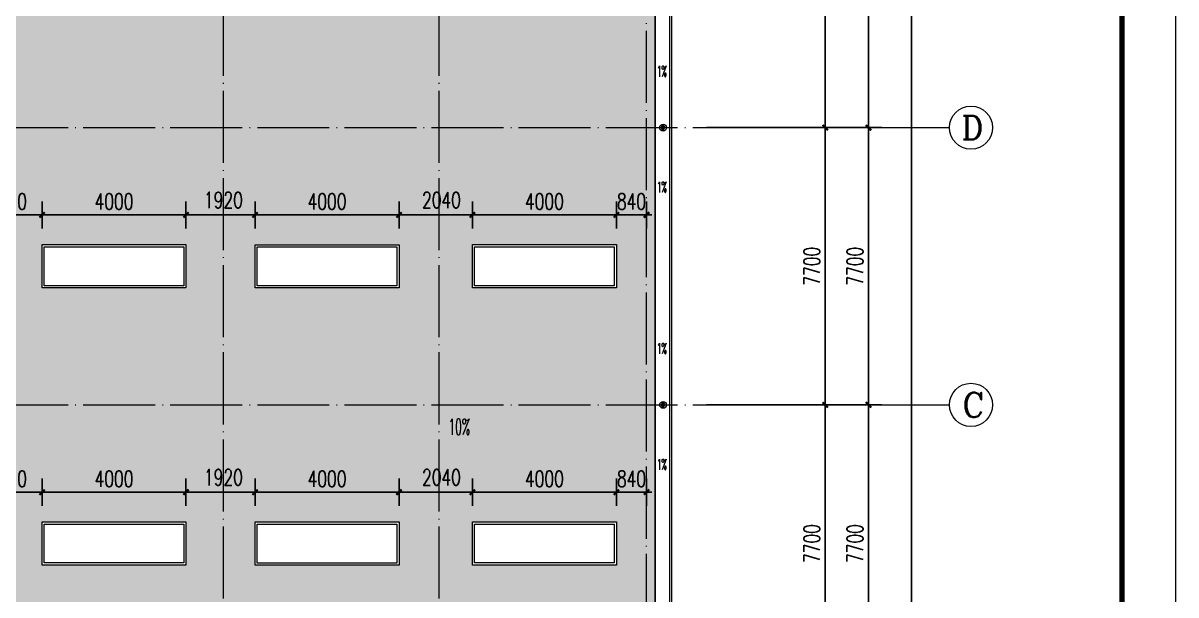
# Model space of a CAD drawing. Header units: inches. Extents: x -3733042 to -3450527, y 579159 to 997713.
# Drawn here: x -3531015 to -3498977, y 688312 to 704193 of the extents above; entities that cross this region are included whole.
import ezdxf

# ---------------------------------------------------------------- set-up
doc = ezdxf.new("R2010")
doc.units = ezdxf.units.IN
doc.header["$LTSCALE"] = 1000
doc.header["$MEASUREMENT"] = 0
doc.linetypes.add('DOTE', pattern=[2.42, 2, -0.2, 0.02, -0.2])
doc.linetypes.add('TG_Y', pattern=[2.3, 2, -0.3])
doc.layers.get('0').update_dxf_attribs({"lineweight": 18})
for name, color, linetype, lineweight in [('AXIS', 30, 'Continuous', 18), ('AXIS_TEXT', 7, 'Continuous', 18), ('DOTE', 14, 'DOTE', 18), ('EQUIP_雨水斗', 7, 'Continuous', 18), ('PUB_DIM', 3, 'Continuous', 18), ('PUB_TEXT', 7, 'Continuous', 18), ('PUB_TITLE', 153, 'Continuous', 18), ('SURFACE', 255, 'Continuous', 18), ('VPIPE-雨水', 4, 'TG_Y', 18), ('地漏雨水管', 41, 'Continuous', 18), ('填充', 8, 'Continuous', 18)]:
    doc.layers.add(name, color=color, linetype=linetype, lineweight=lineweight)
doc.styles.add('_TCH_AXIS', font='complex.shx', dxfattribs={"bigfont": 'gbcbig.shx'})
doc.styles.add('_TCH_DIM', font='simplex.shx', dxfattribs={"width": 0.7, "bigfont": 'gbcbig.shx'})
doc.styles.add('_TCH_DIM_T3', font='simplex.shx', dxfattribs={"width": 0.705882, "bigfont": 'gbcbig.shx'})
doc.styles.add('COMPLEX', font='complex.shx')
doc.dimstyles.new('_TCH_ARCH&&150', dxfattribs={"dimtxt": 446.25, "dimasz": 150, "dimexe": 375, "dimexo": 450, "dimgap": 150, "dimtad": 1, "dimdec": 0, "dimzin": 0, "dimdsep": 46, "dimtxsty": '_TCH_DIM_T3', "dimblk": 'ARCHTICK', "dimcen": 0.09, "dimdle": 300, "dimclrt": 7, "dimazin": 2, "dimtfac": 1, "dimtdec": 0, "dimtix": 1, "dimtmove": 2, "dimatfit": 3, "dimfxl": 1, "dimtolj": 1, "dimarcsym": 0})

# ---------------------------------------------------------------- blocks, each defined once
blk = doc.blocks.new('$TwtSys$00000139')
at = {"color": 7}
for p, q in [((-19, 92), (-19, -92)), ((19, 92), (19, -92))]:
    blk.add_line(p, q, dxfattribs=at)
blk.add_circle((0, 0), 93.8)
blk = doc.blocks.new('_ArchTick_2')
at = {"color": 0, "linetype": 'ByBlock'}
blk.add_lwpolyline([(-0.5, -0.5, 0.4, 0.4, 0), (0.5, 0.5, 0.4, 0.4, 0)], format="xyseb", dxfattribs=at)
blk = doc.blocks.new('*X288')
at = {"layer": 'PUB_DIM', "color": 0, "lineweight": -2}
for p, q in [((-3532407, 690789), (-3532407, 691541)), ((-3530487, 690789), (-3530487, 691541)), ((-3532407, 691166), (-3530487, 691166))]:
    blk.add_line(p, q, dxfattribs=at)
at = {"layer": 'PUB_DIM', "color": 0, "lineweight": -2, "xscale": 150, "yscale": 150, "zscale": 150, "rotation": 180}
blk.add_blockref('_ArchTick_2', (-3532407, 691166), dxfattribs=at)
at = {"layer": 'PUB_DIM', "color": 0, "lineweight": -2, "xscale": 150, "yscale": 150, "zscale": 150}
blk.add_blockref('_ArchTick_2', (-3530487, 691166), dxfattribs=at)
at = {"layer": 'PUB_DIM', "color": 7, "insert": (-3531447, 691539), "char_height": 446.2, "width": 1530, "attachment_point": 5, "style": '_TCH_DIM_T3'}
blk.add_mtext('1920', dxfattribs=at)
blk = doc.blocks.new('_ARCHTICK')
at = {"color": 0, "linetype": 'ByBlock', "const_width": 0.4}
blk.add_lwpolyline([(-0.5, -0.5), (0.5, 0.5)], dxfattribs=at)
blk = doc.blocks.new('*X289')
at = {"layer": 'PUB_DIM', "color": 0, "lineweight": -2}
for p, q in [((-3530487, 690789), (-3530487, 691541)), ((-3526487, 690789), (-3526487, 691541)), ((-3530487, 691166), (-3526487, 691166))]:
    blk.add_line(p, q, dxfattribs=at)
at = {"layer": 'PUB_DIM', "color": 0, "lineweight": -2, "xscale": 150, "yscale": 150, "zscale": 150, "rotation": 180}
blk.add_blockref('_ArchTick_2', (-3530487, 691166), dxfattribs=at)
at = {"layer": 'PUB_DIM', "color": 0, "lineweight": -2, "xscale": 150, "yscale": 150, "zscale": 150}
blk.add_blockref('_ArchTick_2', (-3526487, 691166), dxfattribs=at)
at = {"layer": 'PUB_DIM', "color": 7, "insert": (-3528487, 691539), "char_height": 446.2, "width": 1665, "attachment_point": 5, "style": '_TCH_DIM_T3'}
blk.add_mtext('4000', dxfattribs=at)
blk = doc.blocks.new('*X290')
at = {"layer": 'PUB_DIM', "color": 0, "lineweight": -2}
for p, q in [((-3526487, 690789), (-3526487, 691541)), ((-3524567, 690789), (-3524567, 691541)), ((-3526487, 691166), (-3524567, 691166))]:
    blk.add_line(p, q, dxfattribs=at)
at = {"layer": 'PUB_DIM', "color": 0, "lineweight": -2, "xscale": 150, "yscale": 150, "zscale": 150, "rotation": 180}
blk.add_blockref('_ArchTick_2', (-3526487, 691166), dxfattribs=at)
at = {"layer": 'PUB_DIM', "color": 0, "lineweight": -2, "xscale": 150, "yscale": 150, "zscale": 150}
blk.add_blockref('_ArchTick_2', (-3524567, 691166), dxfattribs=at)
at = {"layer": 'PUB_DIM', "color": 7, "insert": (-3525447, 691578), "char_height": 446.2, "width": 1530, "attachment_point": 5, "style": '_TCH_DIM_T3'}
blk.add_mtext('1920', dxfattribs=at)
blk = doc.blocks.new('*X291')
at = {"layer": 'PUB_DIM', "color": 0, "lineweight": -2}
for p, q in [((-3524567, 690789), (-3524567, 691541)), ((-3520567, 690789), (-3520567, 691541)), ((-3524567, 691166), (-3520567, 691166))]:
    blk.add_line(p, q, dxfattribs=at)
at = {"layer": 'PUB_DIM', "color": 0, "lineweight": -2, "xscale": 150, "yscale": 150, "zscale": 150, "rotation": 180}
blk.add_blockref('_ArchTick_2', (-3524567, 691166), dxfattribs=at)
at = {"layer": 'PUB_DIM', "color": 0, "lineweight": -2, "xscale": 150, "yscale": 150, "zscale": 150}
blk.add_blockref('_ArchTick_2', (-3520567, 691166), dxfattribs=at)
at = {"layer": 'PUB_DIM', "color": 7, "insert": (-3522567, 691539), "char_height": 446.2, "width": 1665, "attachment_point": 5, "style": '_TCH_DIM_T3'}
blk.add_mtext('4000', dxfattribs=at)
blk = doc.blocks.new('*X292')
at = {"layer": 'PUB_DIM', "color": 0, "lineweight": -2}
for p, q in [((-3520567, 690789), (-3520567, 691541)), ((-3518527, 690789), (-3518527, 691541)), ((-3520567, 691166), (-3518527, 691166))]:
    blk.add_line(p, q, dxfattribs=at)
at = {"layer": 'PUB_DIM', "color": 0, "lineweight": -2, "xscale": 150, "yscale": 150, "zscale": 150, "rotation": 180}
blk.add_blockref('_ArchTick_2', (-3520567, 691166), dxfattribs=at)
at = {"layer": 'PUB_DIM', "color": 0, "lineweight": -2, "xscale": 150, "yscale": 150, "zscale": 150}
blk.add_blockref('_ArchTick_2', (-3518527, 691166), dxfattribs=at)
at = {"layer": 'PUB_DIM', "color": 7, "insert": (-3519387, 691578), "char_height": 446.2, "width": 1665, "attachment_point": 5, "style": '_TCH_DIM_T3'}
blk.add_mtext('2040', dxfattribs=at)
blk = doc.blocks.new('*X293')
at = {"layer": 'PUB_DIM', "color": 0, "lineweight": -2}
for p, q in [((-3518527, 690789), (-3518527, 691541)), ((-3514527, 690789), (-3514527, 691541)), ((-3518527, 691166), (-3514527, 691166))]:
    blk.add_line(p, q, dxfattribs=at)
at = {"layer": 'PUB_DIM', "color": 0, "lineweight": -2, "xscale": 150, "yscale": 150, "zscale": 150, "rotation": 180}
blk.add_blockref('_ArchTick_2', (-3518527, 691166), dxfattribs=at)
at = {"layer": 'PUB_DIM', "color": 0, "lineweight": -2, "xscale": 150, "yscale": 150, "zscale": 150}
blk.add_blockref('_ArchTick_2', (-3514527, 691166), dxfattribs=at)
at = {"layer": 'PUB_DIM', "color": 7, "insert": (-3516527, 691539), "char_height": 446.2, "width": 1665, "attachment_point": 5, "style": '_TCH_DIM_T3'}
blk.add_mtext('4000', dxfattribs=at)
blk = doc.blocks.new('*X294')
at = {"layer": 'PUB_DIM', "color": 0, "lineweight": -2}
for p, q in [((-3514527, 690789), (-3514527, 691541)), ((-3513687, 690789), (-3513687, 691541)), ((-3514527, 691166), (-3514677, 691166)), ((-3514527, 691166), (-3513687, 691166)), ((-3513687, 691166), (-3513537, 691166))]:
    blk.add_line(p, q, dxfattribs=at)
at = {"layer": 'PUB_DIM', "color": 0, "lineweight": -2, "xscale": 150, "yscale": 150, "zscale": 150}
blk.add_blockref('_ArchTick_2', (-3514527, 691166), dxfattribs=at)
at = {"layer": 'PUB_DIM', "color": 0, "lineweight": -2, "xscale": 150, "yscale": 150, "zscale": 150, "rotation": 180}
blk.add_blockref('_ArchTick_2', (-3513687, 691166), dxfattribs=at)
at = {"layer": 'PUB_DIM', "color": 7, "insert": (-3514107, 691539), "char_height": 446.2, "width": 1215, "attachment_point": 5, "style": '_TCH_DIM_T3'}
blk.add_mtext('840', dxfattribs=at)
blk = doc.blocks.new('*X302')
at = {"layer": 'PUB_DIM', "color": 0, "lineweight": -2}
for p, q in [((-3532407, 698489), (-3532407, 699241)), ((-3530487, 698489), (-3530487, 699241)), ((-3532407, 698866), (-3530487, 698866))]:
    blk.add_line(p, q, dxfattribs=at)
at = {"layer": 'PUB_DIM', "color": 0, "lineweight": -2, "xscale": 150, "yscale": 150, "zscale": 150, "rotation": 180}
blk.add_blockref('_ArchTick_2', (-3532407, 698866), dxfattribs=at)
at = {"layer": 'PUB_DIM', "color": 0, "lineweight": -2, "xscale": 150, "yscale": 150, "zscale": 150}
blk.add_blockref('_ArchTick_2', (-3530487, 698866), dxfattribs=at)
at = {"layer": 'PUB_DIM', "color": 7, "insert": (-3531447, 699239), "char_height": 446.2, "width": 1530, "attachment_point": 5, "style": '_TCH_DIM_T3'}
blk.add_mtext('1920', dxfattribs=at)
blk = doc.blocks.new('*X303')
at = {"layer": 'PUB_DIM', "color": 0, "lineweight": -2}
for p, q in [((-3530487, 698489), (-3530487, 699241)), ((-3526487, 698489), (-3526487, 699241)), ((-3530487, 698866), (-3526487, 698866))]:
    blk.add_line(p, q, dxfattribs=at)
at = {"layer": 'PUB_DIM', "color": 0, "lineweight": -2, "xscale": 150, "yscale": 150, "zscale": 150, "rotation": 180}
blk.add_blockref('_ArchTick_2', (-3530487, 698866), dxfattribs=at)
at = {"layer": 'PUB_DIM', "color": 0, "lineweight": -2, "xscale": 150, "yscale": 150, "zscale": 150}
blk.add_blockref('_ArchTick_2', (-3526487, 698866), dxfattribs=at)
at = {"layer": 'PUB_DIM', "color": 7, "insert": (-3528487, 699239), "char_height": 446.2, "width": 1665, "attachment_point": 5, "style": '_TCH_DIM_T3'}
blk.add_mtext('4000', dxfattribs=at)
blk = doc.blocks.new('*X304')
at = {"layer": 'PUB_DIM', "color": 0, "lineweight": -2}
for p, q in [((-3526487, 698489), (-3526487, 699241)), ((-3524567, 698489), (-3524567, 699241)), ((-3526487, 698866), (-3524567, 698866))]:
    blk.add_line(p, q, dxfattribs=at)
at = {"layer": 'PUB_DIM', "color": 0, "lineweight": -2, "xscale": 150, "yscale": 150, "zscale": 150, "rotation": 180}
blk.add_blockref('_ArchTick_2', (-3526487, 698866), dxfattribs=at)
at = {"layer": 'PUB_DIM', "color": 0, "lineweight": -2, "xscale": 150, "yscale": 150, "zscale": 150}
blk.add_blockref('_ArchTick_2', (-3524567, 698866), dxfattribs=at)
at = {"layer": 'PUB_DIM', "color": 7, "insert": (-3525447, 699278), "char_height": 446.2, "width": 1530, "attachment_point": 5, "style": '_TCH_DIM_T3'}
blk.add_mtext('1920', dxfattribs=at)
blk = doc.blocks.new('*X305')
at = {"layer": 'PUB_DIM', "color": 0, "lineweight": -2}
for p, q in [((-3524567, 698489), (-3524567, 699241)), ((-3520567, 698489), (-3520567, 699241)), ((-3524567, 698866), (-3520567, 698866))]:
    blk.add_line(p, q, dxfattribs=at)
at = {"layer": 'PUB_DIM', "color": 0, "lineweight": -2, "xscale": 150, "yscale": 150, "zscale": 150, "rotation": 180}
blk.add_blockref('_ArchTick_2', (-3524567, 698866), dxfattribs=at)
at = {"layer": 'PUB_DIM', "color": 0, "lineweight": -2, "xscale": 150, "yscale": 150, "zscale": 150}
blk.add_blockref('_ArchTick_2', (-3520567, 698866), dxfattribs=at)
at = {"layer": 'PUB_DIM', "color": 7, "insert": (-3522567, 699239), "char_height": 446.2, "width": 1665, "attachment_point": 5, "style": '_TCH_DIM_T3'}
blk.add_mtext('4000', dxfattribs=at)
blk = doc.blocks.new('*X306')
at = {"layer": 'PUB_DIM', "color": 0, "lineweight": -2}
for p, q in [((-3520567, 698489), (-3520567, 699241)), ((-3518527, 698489), (-3518527, 699241)), ((-3520567, 698866), (-3518527, 698866))]:
    blk.add_line(p, q, dxfattribs=at)
at = {"layer": 'PUB_DIM', "color": 0, "lineweight": -2, "xscale": 150, "yscale": 150, "zscale": 150, "rotation": 180}
blk.add_blockref('_ArchTick_2', (-3520567, 698866), dxfattribs=at)
at = {"layer": 'PUB_DIM', "color": 0, "lineweight": -2, "xscale": 150, "yscale": 150, "zscale": 150}
blk.add_blockref('_ArchTick_2', (-3518527, 698866), dxfattribs=at)
at = {"layer": 'PUB_DIM', "color": 7, "insert": (-3519387, 699278), "char_height": 446.2, "width": 1665, "attachment_point": 5, "style": '_TCH_DIM_T3'}
blk.add_mtext('2040', dxfattribs=at)
blk = doc.blocks.new('*X307')
at = {"layer": 'PUB_DIM', "color": 0, "lineweight": -2}
for p, q in [((-3518527, 698489), (-3518527, 699241)), ((-3514527, 698489), (-3514527, 699241)), ((-3518527, 698866), (-3514527, 698866))]:
    blk.add_line(p, q, dxfattribs=at)
at = {"layer": 'PUB_DIM', "color": 0, "lineweight": -2, "xscale": 150, "yscale": 150, "zscale": 150, "rotation": 180}
blk.add_blockref('_ArchTick_2', (-3518527, 698866), dxfattribs=at)
at = {"layer": 'PUB_DIM', "color": 0, "lineweight": -2, "xscale": 150, "yscale": 150, "zscale": 150}
blk.add_blockref('_ArchTick_2', (-3514527, 698866), dxfattribs=at)
at = {"layer": 'PUB_DIM', "color": 7, "insert": (-3516527, 699239), "char_height": 446.2, "width": 1665, "attachment_point": 5, "style": '_TCH_DIM_T3'}
blk.add_mtext('4000', dxfattribs=at)
blk = doc.blocks.new('*X308')
at = {"layer": 'PUB_DIM', "color": 0, "lineweight": -2}
for p, q in [((-3514527, 698489), (-3514527, 699241)), ((-3513687, 698489), (-3513687, 699241)), ((-3514527, 698866), (-3514677, 698866)), ((-3514527, 698866), (-3513687, 698866)), ((-3513687, 698866), (-3513537, 698866))]:
    blk.add_line(p, q, dxfattribs=at)
at = {"layer": 'PUB_DIM', "color": 0, "lineweight": -2, "xscale": 150, "yscale": 150, "zscale": 150}
blk.add_blockref('_ArchTick_2', (-3514527, 698866), dxfattribs=at)
at = {"layer": 'PUB_DIM', "color": 0, "lineweight": -2, "xscale": 150, "yscale": 150, "zscale": 150, "rotation": 180}
blk.add_blockref('_ArchTick_2', (-3513687, 698866), dxfattribs=at)
at = {"layer": 'PUB_DIM', "color": 7, "insert": (-3514107, 699239), "char_height": 446.2, "width": 1215, "attachment_point": 5, "style": '_TCH_DIM_T3'}
blk.add_mtext('840', dxfattribs=at)
blk = doc.blocks.new('*X535')
at = {"layer": 'AXIS', "color": 0, "lineweight": -2}
for p, q in [((-3512022, 693589), (-3508347, 693589)), ((-3508722, 685889), (-3508722, 693589)), ((-3512022, 685889), (-3508347, 685889))]:
    blk.add_line(p, q, dxfattribs=at)
at = {"layer": 'AXIS', "color": 0, "lineweight": -2, "xscale": 150, "yscale": 150, "zscale": 150}
for p, rotation in [((-3508722, 693589), 90), ((-3508722, 685889), 270)]:
    blk.add_blockref('_ArchTick_2', p, dxfattribs=dict(at, rotation=rotation))
at = {"layer": 'AXIS', "color": 7, "insert": (-3509095, 689739), "char_height": 446.2, "width": 1665, "attachment_point": 5, "rotation": 90, "style": '_TCH_DIM_T3'}
blk.add_mtext('7700', dxfattribs=at)
blk = doc.blocks.new('*X536')
at = {"layer": 'AXIS', "color": 0, "lineweight": -2}
for p, q in [((-3512022, 701289), (-3508347, 701289)), ((-3508722, 693589), (-3508722, 701289)), ((-3512022, 693589), (-3508347, 693589))]:
    blk.add_line(p, q, dxfattribs=at)
at = {"layer": 'AXIS', "color": 0, "lineweight": -2, "xscale": 150, "yscale": 150, "zscale": 150}
for p, rotation in [((-3508722, 701289), 90), ((-3508722, 693589), 270)]:
    blk.add_blockref('_ArchTick_2', p, dxfattribs=dict(at, rotation=rotation))
at = {"layer": 'AXIS', "color": 7, "insert": (-3509095, 697439), "char_height": 446.2, "width": 1665, "attachment_point": 5, "rotation": 90, "style": '_TCH_DIM_T3'}
blk.add_mtext('7700', dxfattribs=at)
blk = doc.blocks.new('*X537')
at = {"layer": 'AXIS', "color": 0, "lineweight": -2}
for p, q in [((-3512022, 708989), (-3508347, 708989)), ((-3508722, 701289), (-3508722, 708989)), ((-3512022, 701289), (-3508347, 701289))]:
    blk.add_line(p, q, dxfattribs=at)
at = {"layer": 'AXIS', "color": 0, "lineweight": -2, "xscale": 150, "yscale": 150, "zscale": 150}
for p, rotation in [((-3508722, 708989), 90), ((-3508722, 701289), 270)]:
    blk.add_blockref('_ArchTick_2', p, dxfattribs=dict(at, rotation=rotation))
at = {"layer": 'AXIS', "color": 7, "insert": (-3509095, 705139), "char_height": 446.2, "width": 1665, "attachment_point": 5, "rotation": 90, "style": '_TCH_DIM_T3'}
blk.add_mtext('7700', dxfattribs=at)
blk = doc.blocks.new('*X546')
at = {"layer": 'AXIS', "color": 0, "lineweight": -2}
for p, q in [((-3510822, 693589), (-3507147, 693589)), ((-3507522, 685889), (-3507522, 693589)), ((-3510822, 685889), (-3507147, 685889))]:
    blk.add_line(p, q, dxfattribs=at)
at = {"layer": 'AXIS', "color": 0, "lineweight": -2, "xscale": 150, "yscale": 150, "zscale": 150}
for p, rotation in [((-3507522, 693589), 90), ((-3507522, 685889), 270)]:
    blk.add_blockref('_ArchTick_2', p, dxfattribs=dict(at, rotation=rotation))
at = {"layer": 'AXIS', "color": 7, "insert": (-3507895, 689739), "char_height": 446.2, "width": 1665, "attachment_point": 5, "rotation": 90, "style": '_TCH_DIM_T3'}
blk.add_mtext('7700', dxfattribs=at)
blk = doc.blocks.new('*X547')
at = {"layer": 'AXIS', "color": 0, "lineweight": -2}
for p, q in [((-3510822, 701289), (-3507147, 701289)), ((-3507522, 693589), (-3507522, 701289)), ((-3510822, 693589), (-3507147, 693589))]:
    blk.add_line(p, q, dxfattribs=at)
at = {"layer": 'AXIS', "color": 0, "lineweight": -2, "xscale": 150, "yscale": 150, "zscale": 150}
for p, rotation in [((-3507522, 701289), 90), ((-3507522, 693589), 270)]:
    blk.add_blockref('_ArchTick_2', p, dxfattribs=dict(at, rotation=rotation))
at = {"layer": 'AXIS', "color": 7, "insert": (-3507895, 697439), "char_height": 446.2, "width": 1665, "attachment_point": 5, "rotation": 90, "style": '_TCH_DIM_T3'}
blk.add_mtext('7700', dxfattribs=at)
blk = doc.blocks.new('*X548')
at = {"layer": 'AXIS', "color": 0, "lineweight": -2}
for p, q in [((-3510822, 708989), (-3507147, 708989)), ((-3507522, 701289), (-3507522, 708989)), ((-3510822, 701289), (-3507147, 701289))]:
    blk.add_line(p, q, dxfattribs=at)
at = {"layer": 'AXIS', "color": 0, "lineweight": -2, "xscale": 150, "yscale": 150, "zscale": 150}
for p, rotation in [((-3507522, 708989), 90), ((-3507522, 701289), 270)]:
    blk.add_blockref('_ArchTick_2', p, dxfattribs=dict(at, rotation=rotation))
at = {"layer": 'AXIS', "color": 7, "insert": (-3507895, 705139), "char_height": 446.2, "width": 1665, "attachment_point": 5, "rotation": 90, "style": '_TCH_DIM_T3'}
blk.add_mtext('7700', dxfattribs=at)
blk = doc.blocks.new('*X555')
at = {"layer": 'AXIS', "color": 0, "lineweight": -2}
for p, q in [((-3510822, 747729), (-3505947, 747729)), ((-3506322, 677949), (-3506322, 747729)), ((-3510822, 677949), (-3505947, 677949))]:
    blk.add_line(p, q, dxfattribs=at)
at = {"layer": 'AXIS', "color": 0, "lineweight": -2, "xscale": 150, "yscale": 150, "zscale": 150}
for p, rotation in [((-3506322, 747729), 90), ((-3506322, 677949), 270)]:
    blk.add_blockref('_ArchTick_2', p, dxfattribs=dict(at, rotation=rotation))
at = {"layer": 'AXIS', "color": 7, "insert": (-3506695, 712839), "char_height": 446.2, "width": 2115, "attachment_point": 5, "rotation": 90, "style": '_TCH_DIM_T3'}
blk.add_mtext('69780', dxfattribs=at)
blk = doc.blocks.new('_AXISO')
blk.add_circle((0, 0), 0.5)
at = {"layer": 'AXIS_TEXT', "style": 'COMPLEX', "width": 1.04167}
blk.add_attdef('A', (-0.25, -0.28), '', height=0.56, dxfattribs=at)

msp = doc.modelspace()

# ---------------------------------------------------------------- hatches: boundary and pattern name
at = {"layer": '填充'}
h = msp.add_hatch(dxfattribs=at)
h.set_pattern_fill('ANSI33', color=256, scale=300, angle=315, style=0)
h.paths.add_polyline_path([(-3548367, 743039.3), (-3548367, 744239.3), (-3544367, 744239.3), (-3544367, 743039.3)], flags=0)
h.paths.add_polyline_path([(-3518527, 743040), (-3518527, 744240), (-3514527, 744240), (-3514527, 743040)], flags=0)
h.paths.add_polyline_path([(-3536407, 743040), (-3536407, 744240), (-3532407, 744240), (-3532407, 743040)], flags=0)
h.paths.add_polyline_path([(-3544367, 682638.7), (-3544367, 681438.7), (-3548367, 681438.7), (-3548367, 682638.7)], flags=0)
h.paths.add_polyline_path([(-3542487, 681438.7), (-3542487, 682638.7), (-3538487, 682638.7), (-3538487, 681438.7)], flags=0)
h.paths.add_polyline_path([(-3536407, 681439.3), (-3536407, 682639.3), (-3532407, 682639.3), (-3532407, 681439.3)], flags=0)
h.paths.add_polyline_path([(-3530487, 681439.3), (-3530487, 682639.3), (-3526487, 682639.3), (-3526487, 681439.3)], flags=0)
h.paths.add_polyline_path([(-3524567, 681438.7), (-3524567, 682638.7), (-3520567, 682638.7), (-3520567, 681438.7)], flags=0)
h.paths.add_polyline_path([(-3514527, 682639.3), (-3514527, 681439.3), (-3518527, 681439.3), (-3518527, 682639.3)], flags=0)
h.paths.add_polyline_path([(-3514527, 690339.3), (-3514527, 689139.3), (-3518527, 689139.3), (-3518527, 690339.3)], flags=0)
h.paths.add_polyline_path([(-3520567, 690338.7), (-3520567, 689138.7), (-3524567, 689138.7), (-3524567, 690338.7)], flags=0)
h.paths.add_polyline_path([(-3526487, 690339.3), (-3526487, 689139.3), (-3530487, 689139.3), (-3530487, 690339.3)], flags=0)
h.paths.add_polyline_path([(-3532407, 690339.3), (-3532407, 689139.3), (-3536407, 689139.3), (-3536407, 690339.3)], flags=0)
h.paths.add_polyline_path([(-3538487, 690338.7), (-3538487, 689138.7), (-3542487, 689138.7), (-3542487, 690338.7)], flags=0)
h.paths.add_polyline_path([(-3544367, 690338.7), (-3544367, 689138.7), (-3548367, 689138.7), (-3548367, 690338.7)], flags=0)
h.paths.add_polyline_path([(-3544367, 698038.7), (-3544367, 696838.7), (-3548367, 696838.7), (-3548367, 698038.7)], flags=0)
h.paths.add_polyline_path([(-3538487, 698038.7), (-3538487, 696838.7), (-3542487, 696838.7), (-3542487, 698038.7)], flags=0)
h.paths.add_polyline_path([(-3532407, 698039.3), (-3532407, 696839.3), (-3536407, 696839.3), (-3536407, 698039.3)], flags=0)
h.paths.add_polyline_path([(-3526487, 698039.3), (-3526487, 696839.3), (-3530487, 696839.3), (-3530487, 698039.3)], flags=0)
h.paths.add_polyline_path([(-3520567, 698038.7), (-3520567, 696838.7), (-3524567, 696838.7), (-3524567, 698038.7)], flags=0)
h.paths.add_polyline_path([(-3514527, 698039.3), (-3514527, 696839.3), (-3518527, 696839.3), (-3518527, 698039.3)], flags=0)
h.paths.add_polyline_path([(-3514527, 705739.3), (-3514527, 704539.3), (-3518527, 704539.3), (-3518527, 705739.3)], flags=0)
h.paths.add_polyline_path([(-3520567, 705738.7), (-3520567, 704538.7), (-3524567, 704538.7), (-3524567, 705738.7)], flags=0)
h.paths.add_polyline_path([(-3526487, 705739.3), (-3526487, 704539.3), (-3530487, 704539.3), (-3530487, 705739.3)], flags=0)
h.paths.add_polyline_path([(-3532407, 705739.3), (-3532407, 704539.3), (-3536407, 704539.3), (-3536407, 705739.3)], flags=0)
h.paths.add_polyline_path([(-3538487, 705738.7), (-3538487, 704538.7), (-3542487, 704538.7), (-3542487, 705738.7)], flags=0)
h.paths.add_polyline_path([(-3544367, 705738.7), (-3544367, 704538.7), (-3548367, 704538.7), (-3548367, 705738.7)], flags=0)
h.paths.add_polyline_path([(-3548367, 713438.7), (-3544367, 713438.7), (-3544367, 712238.7), (-3548367, 712238.7)], flags=0)
h.paths.add_polyline_path([(-3538487, 713438.7), (-3538487, 712238.7), (-3542487, 712238.7), (-3542487, 713438.7)], flags=0)
h.paths.add_polyline_path([(-3532407, 713439.3), (-3532407, 712239.3), (-3536407, 712239.3), (-3536407, 713439.3)], flags=0)
h.paths.add_polyline_path([(-3526487, 712239.3), (-3530487, 712239.3), (-3530487, 713439.3), (-3526487, 713439.3)], flags=0)
h.paths.add_polyline_path([(-3520567, 713438.7), (-3520567, 712238.7), (-3524567, 712238.7), (-3524567, 713438.7)], flags=0)
h.paths.add_polyline_path([(-3514527, 713439.3), (-3514527, 712239.3), (-3518527, 712239.3), (-3518527, 713439.3)], flags=0)
h.paths.add_polyline_path([(-3514527, 721139.3), (-3514527, 719939.3), (-3518527, 719939.3), (-3518527, 721139.3)], flags=0)
h.paths.add_polyline_path([(-3520567, 721138.7), (-3520567, 719938.7), (-3524567, 719938.7), (-3524567, 721138.7)], flags=0)
h.paths.add_polyline_path([(-3526487, 721139.3), (-3526487, 719939.3), (-3530487, 719939.3), (-3530487, 721139.3)], flags=0)
h.paths.add_polyline_path([(-3532407, 721139.3), (-3532407, 719939.3), (-3536407, 719939.3), (-3536407, 721139.3)], flags=0)
h.paths.add_polyline_path([(-3538487, 721138.7), (-3538487, 719938.7), (-3542487, 719938.7), (-3542487, 721138.7)], flags=0)
h.paths.add_polyline_path([(-3544367, 721138.7), (-3544367, 719938.7), (-3548367, 719938.7), (-3548367, 721138.7)], flags=0)
h.paths.add_polyline_path([(-3518467, 727699.3), (-3518467, 728779.3), (-3514587, 728779.3), (-3514587, 727699.3)], flags=0)
h.paths.add_polyline_path([(-3524507, 727698.7), (-3524507, 728778.7), (-3520627, 728778.7), (-3520627, 727698.7)], flags=0)
h.paths.add_polyline_path([(-3530427, 727699.3), (-3530427, 728779.3), (-3526547, 728779.3), (-3526547, 727699.3)], flags=0)
h.paths.add_polyline_path([(-3536347, 727699.3), (-3536347, 728779.3), (-3532467, 728779.3), (-3532467, 727699.3)], flags=0)
h.paths.add_polyline_path([(-3542427, 727698.7), (-3542427, 728778.7), (-3538547, 728778.7), (-3538547, 727698.7)], flags=0)
h.paths.add_polyline_path([(-3548307, 727698.7), (-3548307, 728778.7), (-3544427, 728778.7), (-3544427, 727698.7)], flags=0)
h.paths.add_polyline_path([(-3548307, 735398.7), (-3548307, 736478.7), (-3544427, 736478.7), (-3544427, 735398.7)], flags=0)
h.paths.add_polyline_path([(-3542487, 744239.3), (-3538487, 744239.3), (-3538487, 743039.3), (-3542487, 743039.3)], flags=0)
h.paths.add_polyline_path([(-3542427, 735398.7), (-3542427, 736478.7), (-3538547, 736478.7), (-3538547, 735398.7)], flags=0)
h.paths.add_polyline_path([(-3532467, 735399.3), (-3536347, 735399.3), (-3536347, 736479.3), (-3532467, 736479.3)], flags=0)
h.paths.add_polyline_path([(-3530487, 743040), (-3530487, 744240), (-3526487, 744240), (-3526487, 743040)], flags=0)
h.paths.add_polyline_path([(-3530427, 735399.3), (-3530427, 736479.3), (-3526547, 736479.3), (-3526547, 735399.3)], flags=0)
h.paths.add_polyline_path([(-3524567, 743039.3), (-3524567, 744239.3), (-3520567, 744239.3), (-3520567, 743039.3)], flags=0)
h.paths.add_polyline_path([(-3524507, 735398.7), (-3524507, 736478.7), (-3520627, 736478.7), (-3520627, 735398.7)], flags=0)
h.paths.add_polyline_path([(-3513446.4, 747729.3), (-3549446.4, 747729.3), (-3549446.4, 677949.3), (-3513446.4, 677949.3)], flags=0)
h.paths.add_polyline_path([(-3514587, 736479.3), (-3514587, 735399.3), (-3518467, 735399.3), (-3518467, 736479.3)], flags=0)

# ---------------------------------------------------------------- linework, layer by layer
msp.add_lwpolyline([(-3549446.4, 747729.3), (-3513446.4, 747729.3), (-3513446.4, 677949.3), (-3549446.4, 677949.3)], close=True)
at = {"layer": 'AXIS'}
for p, q in [((-3511272.1, 701289.3), (-3505272.1, 701289.3)), ((-3511272.1, 693589.3), (-3505272.1, 693589.3))]:
    msp.add_line(p, q, dxfattribs=at)
at = {"layer": 'DOTE'}
for p, q in [((-3525446.4, 673689.7), (-3525446.4, 752126.4)), ((-3519447, 673689.7), (-3519447, 752126.4)), ((-3513687, 675354.4), (-3513687, 752126.4)), ((-3551124.3, 701289.3), (-3511272.1, 701289.3)), ((-3551124.3, 693589.3), (-3511272.1, 693589.3))]:
    msp.add_line(p, q, dxfattribs=at)
at = {"layer": 'PUB_TITLE'}
msp.add_lwpolyline([(-3561976.8, 656012.6), (-3498976.8, 656012.6), (-3498976.8, 767462.6), (-3561976.8, 767462.6)], close=True, dxfattribs=at)
msp.add_lwpolyline([(-3560476.8, 657512.6, 150, 150, 0), (-3500476.8, 657512.6, 150, 150, 0), (-3500476.8, 763712.6, 150, 150, 0), (-3560476.8, 763712.6, 150, 150, 0)], format="xyseb", close=True, dxfattribs=at)
at = {"layer": 'SURFACE'}
for points in [[(-3549446.4, 747729.3), (-3513446.4, 747729.3), (-3513446.4, 677949.3), (-3549446.4, 677949.3)], [(-3513447.6, 747729.3), (-3512997.6, 747729.3), (-3512997.6, 677949.3), (-3513447.6, 677949.3)], [(-3513447.6, 747679.3), (-3513047.6, 747679.3), (-3513047.6, 677999.3), (-3513447.6, 677999.3)], [(-3530487, 698039.3), (-3526487, 698039.3), (-3526487, 696839.3), (-3530487, 696839.3)], [(-3530427, 697979.3), (-3526547, 697979.3), (-3526547, 696899.3), (-3530427, 696899.3)], [(-3524567, 698038.7), (-3520567, 698038.7), (-3520567, 696838.7), (-3524567, 696838.7)], [(-3524507, 697978.7), (-3520627, 697978.7), (-3520627, 696898.7), (-3524507, 696898.7)], [(-3518527, 698039.3), (-3514527, 698039.3), (-3514527, 696839.3), (-3518527, 696839.3)], [(-3518467, 697979.3), (-3514587, 697979.3), (-3514587, 696899.3), (-3518467, 696899.3)], [(-3530487, 690339.3), (-3526487, 690339.3), (-3526487, 689139.3), (-3530487, 689139.3)], [(-3530427, 690279.3), (-3526547, 690279.3), (-3526547, 689199.3), (-3530427, 689199.3)], [(-3524567, 690338.7), (-3520567, 690338.7), (-3520567, 689138.7), (-3524567, 689138.7)], [(-3524507, 690278.7), (-3520627, 690278.7), (-3520627, 689198.7), (-3524507, 689198.7)], [(-3518527, 690339.3), (-3514527, 690339.3), (-3514527, 689139.3), (-3518527, 689139.3)], [(-3518467, 690279.3), (-3514587, 690279.3), (-3514587, 689199.3), (-3518467, 689199.3)]]:
    msp.add_lwpolyline(points, close=True, dxfattribs=at)
at = {"layer": 'VPIPE-雨水', "linetype": 'Continuous'}
for centre in [(-3513229.5, 701289.3), (-3513229.5, 693589.3)]:
    msp.add_circle(centre, 50, dxfattribs=at)
at = {"layer": '地漏雨水管'}
for points in [[(-3513268.6, 702598.3, 0, 0, 0), (-3513268.6, 701836.9, 80, 0, 0), (-3513268.6, 701536.9, 0, 0, 0)], [(-3513268.6, 699891.2, 0, 0, 0), (-3513268.6, 700652.6, 80, 0, 0), (-3513268.6, 700952.6, 0, 0, 0)], [(-3513268.6, 694898.3, 0, 0, 0), (-3513268.6, 694136.9, 80, 0, 0), (-3513268.6, 693836.9, 0, 0, 0)], [(-3513268.6, 692191.2, 0, 0, 0), (-3513268.6, 692952.6, 80, 0, 0), (-3513268.6, 693252.6, 0, 0, 0)], [(-3520440.6, 692599.7, 0, 0, 0), (-3518153.9, 692599.7, 120, 0, 0), (-3517703.9, 692599.7, 0, 0, 0)]]:
    msp.add_lwpolyline(points, format="xyseb", dxfattribs=at)

# ---------------------------------------------------------------- block references
at = {"layer": 'AXIS'}
ref = msp.add_blockref('_AXISO', (-3504672.1, 701289.3), dxfattribs=dict(at, xscale=1200, yscale=1200, zscale=1200))
ref.add_attrib('A', 'D', (-3504936.4, 700962.9), dxfattribs={"layer": 'AXIS_TEXT', "height": 652.9, "style": '_TCH_AXIS'})
ref = msp.add_blockref('_AXISO', (-3504672.1, 693589.3), dxfattribs=dict(at, xscale=1200, yscale=1200, zscale=1200))
ref.add_attrib('A', 'C', (-3504916.2, 693247.6), dxfattribs={"layer": 'AXIS_TEXT', "height": 683.5, "style": '_TCH_AXIS'})
at = {"layer": 'EQUIP_雨水斗', "rotation": 180}
for p in [(-3513229.5, 701289.3), (-3513229.5, 693589.3)]:
    msp.add_blockref('$TwtSys$00000139', p, dxfattribs=at)

# ---------------------------------------------------------------- texts
at = {"layer": 'PUB_TEXT', "style": '_TCH_DIM', "width": 0.494118}
for s, height, p in [('1%', 297.5, (-3513401.6, 702703.3)), ('1%', 297.5, (-3513401.6, 699488.7)), ('1%', 297.5, (-3513401.6, 695003.3)), ('10%', 446.25, (-3519195.7, 692757.2)), ('1%', 297.5, (-3513401.6, 691788.7))]:
    msp.add_text(s, height=height, dxfattribs=at).set_placement(p)

# ---------------------------------------------------------------- dimensions: what is measured, and where the dimension line sits
at = {"layer": 'AXIS'}
for base, p1, p2, picture, middle in [((-3506322.1, 747729.3), (-3511272.1, 677949.3), (-3511272.1, 747729.3), '*X555', (-3506695.2, 712839.3)), ((-3508722.1, 708989.3), (-3512472.1, 701289.3), (-3512472.1, 708989.3), '*X537', (-3509095.2, 705139.3)), ((-3507522.1, 708989.3), (-3511272.1, 701289.3), (-3511272.1, 708989.3), '*X548', (-3507895.2, 705139.3)), ((-3508722.1, 701289.3), (-3512472.1, 693589.3), (-3512472.1, 701289.3), '*X536', (-3509095.2, 697439.3)), ((-3507522.1, 701289.3), (-3511272.1, 693589.3), (-3511272.1, 701289.3), '*X547', (-3507895.2, 697439.3)), ((-3508722.1, 693589.3), (-3512472.1, 685889.3), (-3512472.1, 693589.3), '*X535', (-3509095.2, 689739.3)), ((-3507522.1, 693589.3), (-3511272.1, 685889.3), (-3511272.1, 693589.3), '*X546', (-3507895.2, 689739.3))]:
    dim = msp.add_linear_dim(base=base, p1=p1, p2=p2, angle=90, dimstyle='_TCH_ARCH&&150', override={"dimsah": 1, "dimtzin": 0}, dxfattribs=at)
    dim.commit()
    dim.dimension.update_dxf_attribs({"geometry": picture, "text_midpoint": middle})
at = {"layer": 'PUB_DIM'}
for base, p1, p2, picture, middle in [((-3530487, 698865.6), (-3532407, 698039.3), (-3530487, 698039.3), '*X302', (-3531447, 699238.8)), ((-3526487, 698865.6), (-3530487, 698039.3), (-3526487, 698039.3), '*X303', (-3528487, 699238.8)), ((-3520567, 698865.6), (-3524567, 698039.3), (-3520567, 698039.3), '*X305', (-3522567, 699238.8)), ((-3514527, 698865.6), (-3518527, 698039.3), (-3514527, 698039.3), '*X307', (-3516527, 699238.8)), ((-3513687, 698865.6), (-3514527, 698039.3), (-3513687, 698039.3), '*X308', (-3514107, 699238.8)), ((-3530487, 691165.6), (-3532407, 690339.3), (-3530487, 690339.3), '*X288', (-3531447, 691538.8)), ((-3526487, 691165.6), (-3530487, 690339.3), (-3526487, 690339.3), '*X289', (-3528487, 691538.8)), ((-3520567, 691165.6), (-3524567, 690339.3), (-3520567, 690339.3), '*X291', (-3522567, 691538.8)), ((-3514527, 691165.6), (-3518527, 690339.3), (-3514527, 690339.3), '*X293', (-3516527, 691538.8)), ((-3513687, 691165.6), (-3514527, 690339.3), (-3513687, 690339.3), '*X294', (-3514107, 691538.8))]:
    dim = msp.add_linear_dim(base=base, p1=p1, p2=p2, dimstyle='_TCH_ARCH&&150', override={"dimsah": 1, "dimtzin": 0}, dxfattribs=at)
    dim.commit()
    dim.dimension.update_dxf_attribs({"geometry": picture, "text_midpoint": middle})
for base, p1, p2, picture, middle in [((-3524567, 698865.6), (-3526487, 698039.3), (-3524567, 698039.3), '*X304', (-3525447, 699278.1)), ((-3518527, 698865.6), (-3520567, 698039.3), (-3518527, 698039.3), '*X306', (-3519387, 699278.1)), ((-3524567, 691165.6), (-3526487, 690339.3), (-3524567, 690339.3), '*X290', (-3525447, 691578.1)), ((-3518527, 691165.6), (-3520567, 690339.3), (-3518527, 690339.3), '*X292', (-3519387, 691578.1))]:
    dim = msp.add_linear_dim(base=base, p1=p1, p2=p2, dimstyle='_TCH_ARCH&&150', override={"dimsah": 1, "dimtzin": 0}, dxfattribs=at)
    dim.commit()
    dim.dimension.update_dxf_attribs({"geometry": picture, "text_midpoint": middle, "dimtype": 160})

doc.saveas('drawing.dxf')
